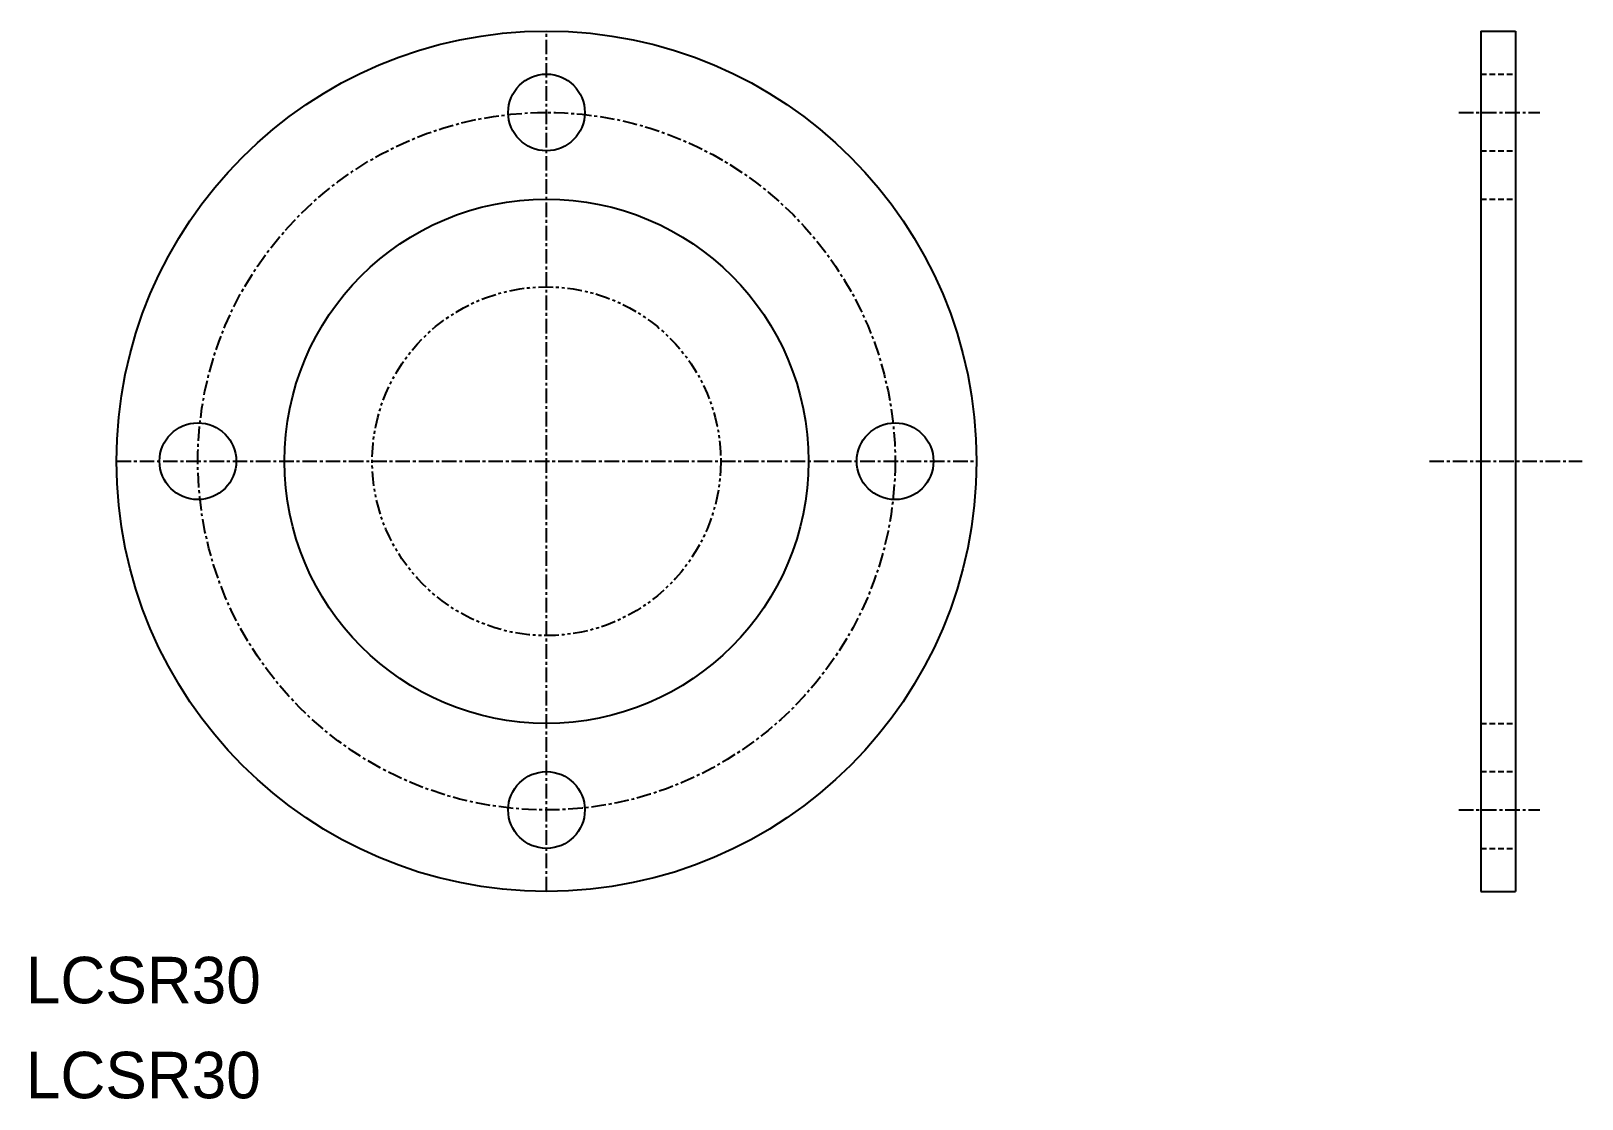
# Model space of a CAD drawing. Extents: x 90 to 224, y 17 to 109.
import ezdxf

# ---------------------------------------------------------------- set-up
doc = ezdxf.new("R2010")
doc.units = 0
for name, pattern in [('CENTER', [2, 1.25, -0.25, 0.25, -0.25]), ('DASHED', [0.75, 0.5, -0.25]), ('PHANTOM', [2.5, 1.25, -0.25, 0.25, -0.25, 0.25, -0.25])]:
    doc.linetypes.add(name, pattern=pattern)
doc.layers.get('0').update_dxf_attribs({"linetype": 'CONTINUOUS'})
doc.layers.add('CENTER', color=1, linetype='CENTER')

msp = doc.modelspace()

# ---------------------------------------------------------------- linework, layer by layer
at = {"color": 7, "linetype": 'CONTINUOUS'}
for p, q in [((214.96, 109.19), (217.96, 109.19)), ((214.96, 109.19), (214.96, 35.19)), ((217.96, 109.19), (217.96, 35.19)), ((214.96, 35.19), (217.96, 35.19))]:
    msp.add_line(p, q, dxfattribs=at)
at = {"color": 3, "linetype": 'DASHED'}
for p, q in [((214.96, 105.49), (217.96, 105.49)), ((214.96, 98.89), (217.96, 98.89)), ((214.96, 94.74), (217.96, 94.74)), ((214.96, 49.64), (217.96, 49.64)), ((214.96, 45.49), (217.96, 45.49)), ((214.96, 38.89), (217.96, 38.89))]:
    msp.add_line(p, q, dxfattribs=at)
at = {"color": 7, "linetype": 'CONTINUOUS'}
for centre, radius in [((134.57, 72.19), 37), ((134.57, 102.19), 3.3), ((134.57, 72.19), 22.55), ((104.57, 72.19), 3.3), ((164.57, 72.19), 3.3), ((134.57, 42.19), 3.3)]:
    msp.add_circle(centre, radius, dxfattribs=at)
at = {"color": 3, "linetype": 'PHANTOM'}
msp.add_circle((134.57, 72.19), 15, dxfattribs=at)
at = {"layer": 'CENTER', "color": 1, "linetype": 'CENTER'}
for p, q in [((134.57, 35.19), (134.57, 109.19)), ((213.08, 102.19), (220.04, 102.19)), ((97.57, 72.19), (171.57, 72.19)), ((210.55, 72.19), (223.68, 72.19)), ((213.08, 42.19), (220.04, 42.19))]:
    msp.add_line(p, q, dxfattribs=at)
msp.add_circle((134.57, 72.19), 30, dxfattribs=at)

# ---------------------------------------------------------------- texts
at = {"color": 7, "linetype": 'CONTINUOUS'}
for p in [(89.77, 25.56), (89.77, 17.39)]:
    msp.add_text('LCSR30', height=4, dxfattribs=at).set_placement(p)

doc.saveas('drawing.dxf')
